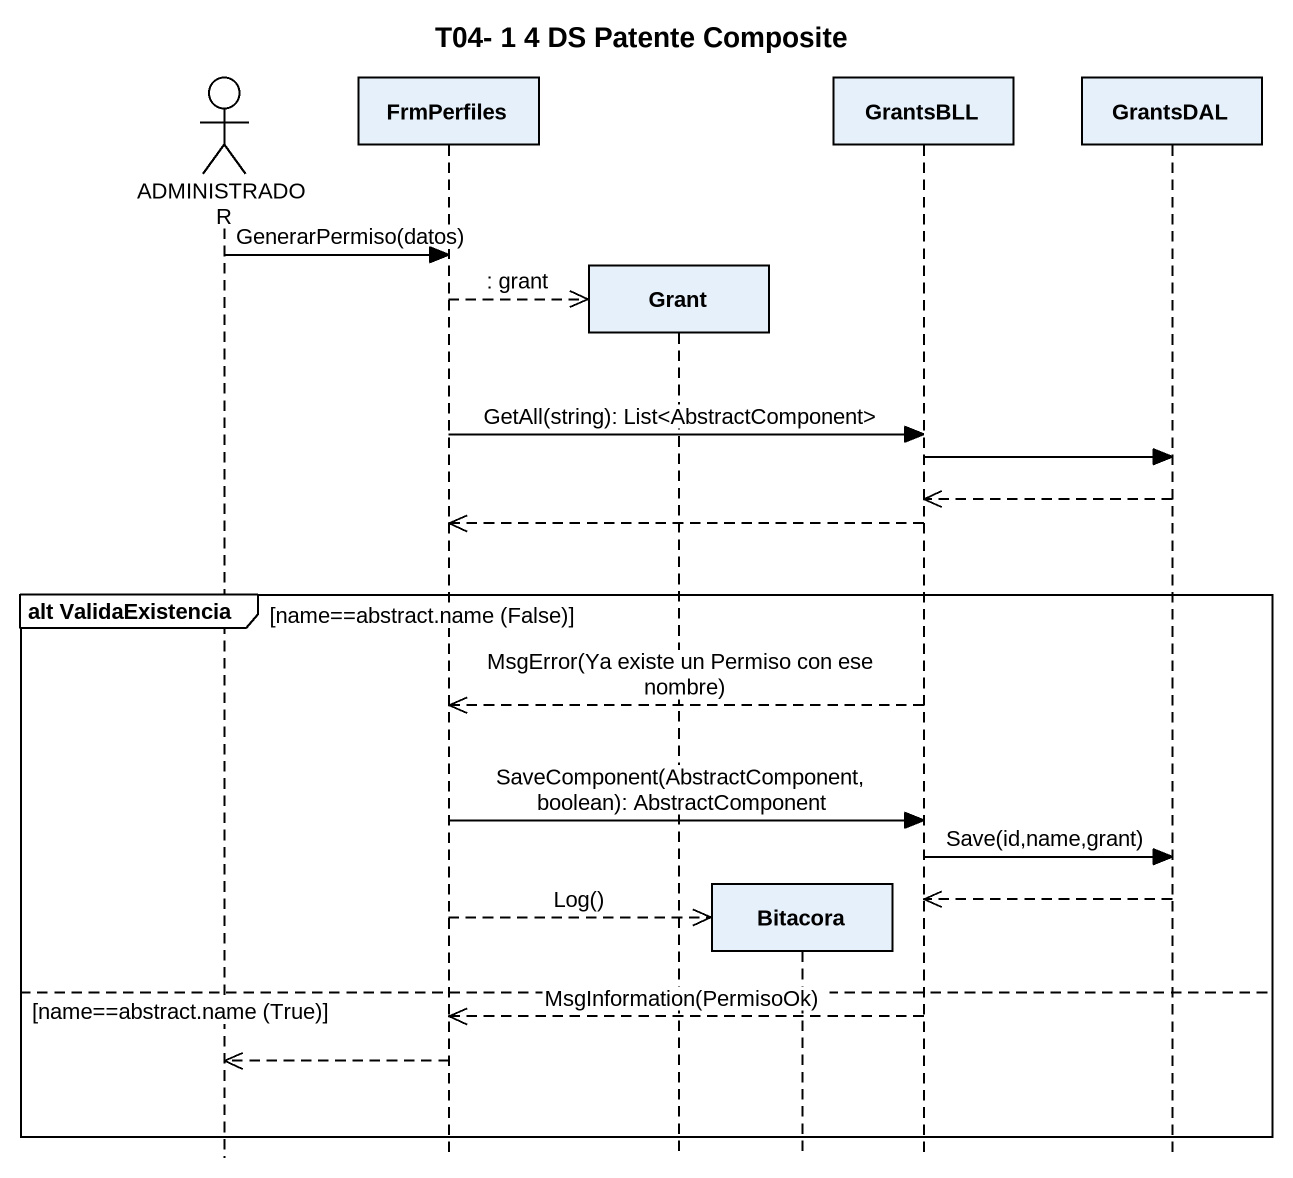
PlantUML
@startuml
title T04- 1 4 DS Patente Composite
hide footbox
actor ADMINISTRADOR
participant FrmPerfiles
participant Grant
participant Bitacora
participant GrantsBLL
participant GrantsDAL

ADMINISTRADOR -> FrmPerfiles : GenerarPermiso(datos)
FrmPerfiles -->> Grant ** : : grant
FrmPerfiles -> GrantsBLL : GetAll(string): List<AbstractComponent>
GrantsBLL -> GrantsDAL
GrantsDAL -->> GrantsBLL
GrantsBLL -->> FrmPerfiles
group alt ValidaExistencia [name==abstract.name (False)]
  GrantsBLL -->> FrmPerfiles : MsgError(Ya existe un Permiso con ese nombre)
  FrmPerfiles -> GrantsBLL : SaveComponent(AbstractComponent, boolean): AbstractComponent
  GrantsBLL -> GrantsDAL : Save(id,name,grant)
  GrantsDAL -->> GrantsBLL
  FrmPerfiles -->> Bitacora ** : Log()
else name==abstract.name (True)
  GrantsBLL -->> FrmPerfiles : MsgInformation(PermisoOk)
  FrmPerfiles -->> ADMINISTRADOR
end
@enduml
